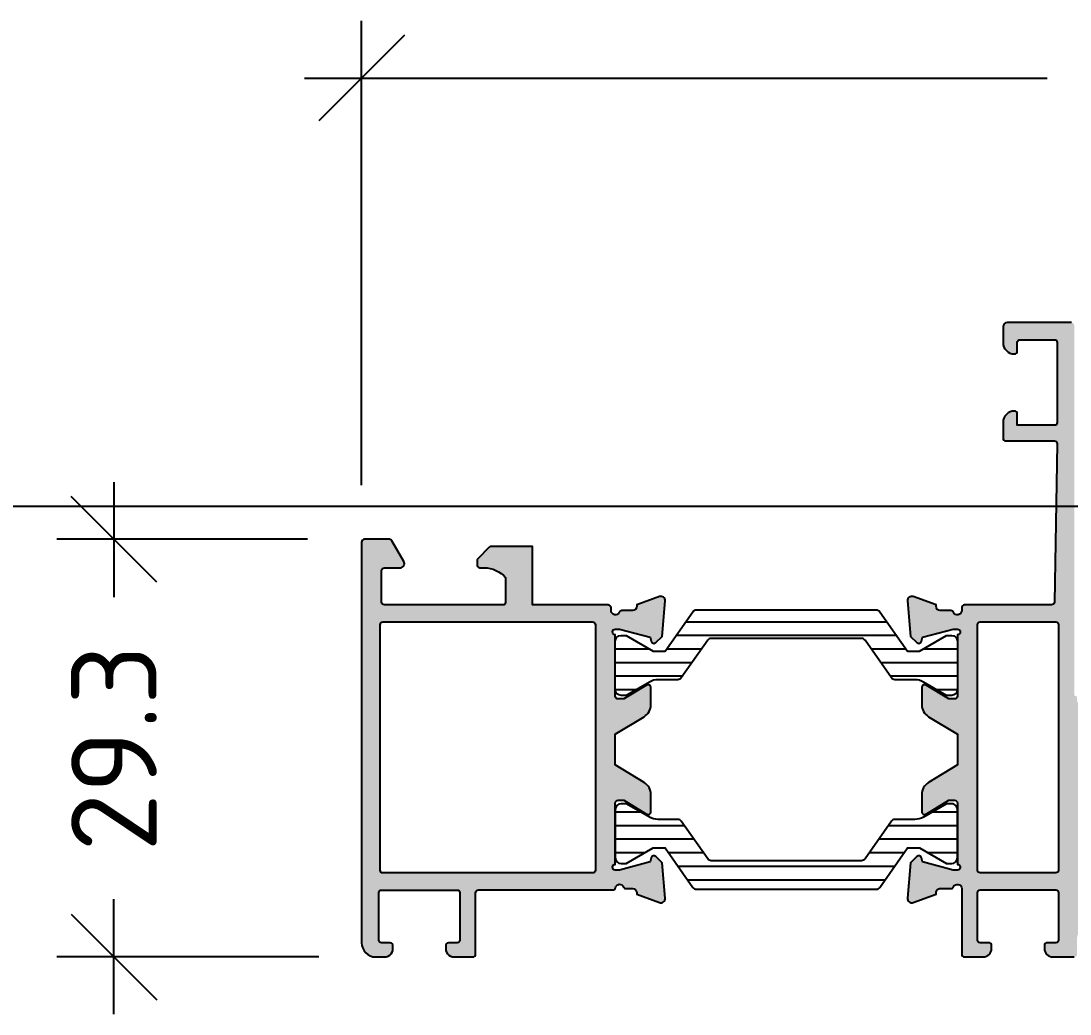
# Model space of a CAD drawing. Extents: x -4122 to 3414, y -5760 to 3840.
# Drawn here: x 648.9 to 722.5, y 2444.4 to 2514.1 of the extents above; entities that cross this region are included whole.
import ezdxf

# ---------------------------------------------------------------- set-up
doc = ezdxf.new("R2010")
doc.units = 0
doc.layers.get('0').update_dxf_attribs({"linetype": 'CONTINUOUS'})
doc.layers.get('DEFPOINTS').update_dxf_attribs({"linetype": 'CONTINUOUS'})
for name, color, linetype in [('ALUM', 7, 'CONTINUOUS'), ('DIM', 94, 'CONTINUOUS'), ('ETEM_AL-HATCH-2', 253, 'CONTINUOUS'), ('POLYAMIDS', 7, 'CONTINUOUS'), ('POLYAMIDS_HATCH', 7, 'CONTINUOUS'), ('UNMOVABLE', 4, 'CONTINUOUS')]:
    doc.layers.add(name, color=color, linetype=linetype)
doc.styles.add('ETEM_NAN', font='isocpeur.ttf')
doc.dimstyles.new('ETEM_ARCHITECTURE_STYLE$0', dxfattribs={"dimtxt": 2, "dimasz": 1, "dimexe": 1, "dimexo": 1, "dimgap": 1, "dimtad": 0, "dimdec": 1, "dimtxsty": 'ETEM_NAN', "dimblk": 'OBLIQUE', "dimcen": 0, "dimdle": 1, "dimclrd": 7, "dimclre": 7, "dimclrt": 7, "dimazin": 3, "dimtfac": 1, "dimtdec": 1, "dimtmove": 0, "dimatfit": 3, "dimtolj": 1, "dimtzin": 0})
pattern_1 = [(0, (-2863.374082630672, -998.9820581089853), (3e-16, 0.9524999999999999), [])]

# ---------------------------------------------------------------- blocks, each defined once
blk = doc.blocks.new('E_75_TEST_PAGE')
at = {"layer": 'DEFPOINTS'}
blk.add_line((278.8067960027729, -399.9999999999973), (73.06086441988009, -399.9999999999973), dxfattribs=at)
blk = doc.blocks.new('_OBLIQUE')
at = {"color": 0, "linetype": 'BYBLOCK'}
blk.add_line((-0.5, -0.5), (0.5, 0.5), dxfattribs=at)
blk = doc.blocks.new('*D31')
at = {"layer": 'DEFPOINTS', "color": 0}
for p in [(791.9559492381146, 2510.066571725023), (672.7559492379975, 2477.506758538939), (791.9559492381146, 2464.706758538965)]:
    blk.add_point(p, dxfattribs=at)
at = {"layer": 'DIM', "color": 7}
for p, q in [((672.7559492379975, 2481.506758538939), (672.7559492379975, 2514.066571725023)), ((791.9559492381146, 2468.706758538965), (791.9559492381146, 2514.066571725023)), ((668.7559492379975, 2510.066571725023), (720.855949238056, 2510.066571725023)), ((795.9559492381146, 2510.066571725023), (743.855949238056, 2510.066571725023))]:
    blk.add_line(p, q, dxfattribs=at)
at = {"layer": 'DIM', "color": 7, "xscale": 6, "yscale": 6, "zscale": 6, "rotation": 180}
blk.add_blockref('_OBLIQUE', (672.7559492379975, 2510.066571725023), dxfattribs=at)
at = {"layer": 'DIM', "color": 7, "xscale": 6, "yscale": 6, "zscale": 6}
blk.add_blockref('_OBLIQUE', (791.9559492381146, 2510.066571725023), dxfattribs=at)
at = {"layer": 'DIM', "color": 7, "insert": (732.355949238056, 2510.066571725023), "char_height": 6, "attachment_point": 5, "style": 'ETEM_NAN'}
blk.add_mtext('119.2', dxfattribs=at)
blk = doc.blocks.new('*D33')
at = {"layer": 'DEFPOINTS', "color": 0}
for p in [(672.9559492379984, 2477.706758538939), (655.3839929624361, 2448.406758538958), (673.7559492380814, 2448.406758538958)]:
    blk.add_point(p, dxfattribs=at)
at = {"layer": 'DIM', "color": 7}
for p, q in [((655.3839929624361, 2481.706758538939), (655.3839929624361, 2473.656758538948)), ((668.9559492379984, 2477.706758538939), (651.3839929624361, 2477.706758538939)), ((655.3839929624361, 2444.406758538958), (655.3839929624361, 2452.456758538949)), ((669.7559492380814, 2448.406758538958), (651.3839929624361, 2448.406758538958))]:
    blk.add_line(p, q, dxfattribs=at)
at = {"layer": 'DIM', "color": 7, "xscale": 6, "yscale": 6, "zscale": 6}
for p, rotation in [((655.3839929624361, 2477.706758538939), 90), ((655.3839929624361, 2448.406758538958), 270)]:
    blk.add_blockref('_OBLIQUE', p, dxfattribs=dict(at, rotation=rotation))
at = {"layer": 'DIM', "color": 7, "insert": (655.3839929624367, 2463.056758538948), "char_height": 6, "attachment_point": 5, "rotation": 90, "style": 'ETEM_NAN'}
blk.add_mtext('29.3', dxfattribs=at)

msp = doc.modelspace()

# ---------------------------------------------------------------- hatches: boundary and pattern name
at = {"layer": 'ETEM_AL-HATCH-2'}
h = msp.add_hatch(color=256, dxfattribs=at)
edge = h.paths.add_edge_path()
edge.add_arc((718.055949238004, 2492.606758538932), 0.299999999999244, 89.99999999999459, 180.0000000000054)
edge.add_line((717.7559492380047, 2492.606758538932), (717.7559492380047, 2491.506758538934))
edge.add_arc((718.5559492380063, 2491.506758538932), 0.8000000000013472, 179.999999999888, 269.9999999998514)
edge.add_arc((718.5559492380027, 2490.906758538933), 0.2000000000024897, 270.0000000005048, 360.0000000005374)
edge.add_line((718.7559492380047, 2490.906758538935), (718.7559492380047, 2491.506758538934))
edge.add_arc((718.9559492380037, 2491.506758538932), 0.1999999999988802, 89.99999999947067, 179.999999999487, ccw=False)
edge.add_line((718.9559492380055, 2491.706758538931), (721.3559492380033, 2491.706758538931))
edge.add_arc((721.3559492380051, 2491.506758538932), 0.199999999998937, 5.293259164318442e-10, 90.00000000051301, ccw=False)
edge.add_line((721.555949238004, 2491.506758538934), (721.555949238004, 2485.906758538935))
edge.add_arc((721.3559492380015, 2485.906758538933), 0.2000000000025466, -89.99999999947892, 5.210836206970271e-10, ccw=False)
edge.add_line((721.3559492380033, 2485.706758538931), (718.7559492380047, 2485.706758538931))
edge.add_line((718.7559492380047, 2485.706758538931), (718.7559492380047, 2486.506758538934))
edge.add_arc((718.5559492380058, 2486.506758538932), 0.199999999998937, 5.292443e-10, 90.00000000051297)
edge.add_arc((718.5559492380022, 2485.906758538933), 0.7999999999973113, 89.99999999985954, 179.9999999998799)
edge.add_line((717.7559492380047, 2485.906758538935), (717.7559492380047, 2484.806758538933))
edge.add_arc((717.9559492380055, 2484.806758538933), 0.2000000000006992, 179.9999999999919, 270.0000000000081)
edge.add_line((717.9559492380055, 2484.606758538932), (721.3559492380069, 2484.606758538932))
edge.add_arc((721.3559492380065, 2484.406758538935), 0.1999999999969759, -0.9747850405913141, 89.99999999984527, ccw=False)
edge.add_line((721.5559202937753, 2484.40335606139), (721.3577060080521, 2473.303356061395))
edge.add_arc((721.1577349522846, 2473.306758538939), 0.1999999999955259, 269.9999999997476, 359.02521495988213, ccw=False)
edge.add_line((721.1577349522837, 2473.106758538943), (715.0559492380004, 2473.106758538947))
edge.add_arc((715.055949237999, 2472.906758538948), 0.1999999999989654, 89.99999999949519, 179.9999999994626)
edge.add_line((714.8559492379997, 2472.90675853895), (714.8559492379997, 2472.706758538916))
edge.add_arc((714.5559492379986, 2472.706758538917), 0.3000000000012335, 203.5781784788444, 359.99999999981543, ccw=False)
edge.add_arc((714.0976916685009, 2472.506758538914), 0.2000000000021414, 23.57817847778698, 89.99999999960917)
edge.add_line((714.0976916685019, 2472.706758538916), (713.3559492379997, 2472.706758538916))
edge.add_arc((713.3559492379978, 2473.006758538914), 0.2999999999973681, 180.0000000017207, 270.0000000003637, ccw=False)
edge.add_line((713.0559492380004, 2473.006758538905), (713.0559492379967, 2473.107262472404))
edge.add_line((713.0559492379967, 2473.107262472404), (711.4585552809973, 2473.68866632515))
edge.add_arc((711.3559492379997, 2473.406758538911), 0.3000000000032976, 70.00000000021647, 184.9999999999085)
edge.add_line((711.0570908285687, 2473.380611816087), (711.2741484870372, 2470.899631427121))
edge.add_line((711.2741484870372, 2470.899631427121), (711.7084427314827, 2470.465337182676))
edge.add_arc((711.8498640877193, 2470.606758538912), 0.1999999999988641, 224.9999999999943, 345.0000000004927)
edge.add_line((712.0430492529764, 2470.554994729894), (712.117763875655, 2470.833833497808))
edge.add_line((712.117763875655, 2470.833833497808), (714.2559492380011, 2471.406758538913))
edge.add_line((714.2559492380011, 2471.406758538913), (714.5559492380004, 2471.406758538913))
edge.add_arc((714.5559492380022, 2471.206758538916), 0.1999999999970896, -89.99999999947892, 90.00000000052108, ccw=False)
edge.add_line((714.555949238004, 2471.006758538919), (714.5559492380004, 2466.70675853892))
edge.add_arc((714.3559492379997, 2466.70675853892), 0.2000000000008129, 270.00000000002444, 359.99999999997556, ccw=False)
edge.add_line((714.3559492379997, 2466.506758538919), (713.9559492379982, 2466.506758538919))
edge.add_line((713.9559492379982, 2466.506758538919), (712.3598882371758, 2467.477628912162))
edge.add_arc((712.2559492380025, 2467.306758538922), 0.2000000000017391, 58.68820535242877, 179.9999999998127)
edge.add_line((712.0559492380004, 2467.306758538922), (712.0559492380004, 2466.117838567101))
edge.add_arc((713.0559492380027, 2466.117838567101), 1.000000000002046, 180.0000000000041, 238.6882053527023)
edge.add_line((712.5362542421414, 2465.263486700901), (714.5559492380004, 2464.034923360625))
edge.add_line((714.5559492380004, 2464.034923360625), (714.5559492380004, 2461.878593717247))
edge.add_line((714.5559492380004, 2461.878593717247), (712.5362542421414, 2460.650030376972))
edge.add_arc((713.0559492380031, 2459.795678510771), 1.000000000002678, 121.3117946473178, 179.9999999999756)
edge.add_line((712.0559492380004, 2459.795678510771), (712.0559492380004, 2458.606758538947))
edge.add_arc((712.2559492380011, 2458.606758538949), 0.2000000000006992, 180.0000000007043, 301.3117946480946)
edge.add_line((712.3598882371758, 2458.43588816571), (713.9559492379982, 2459.40675853895))
edge.add_line((713.9559492379982, 2459.40675853895), (714.3559492379997, 2459.40675853895))
edge.add_arc((714.3559492380015, 2459.206758538951), 0.1999999999989228, 5.251763468550052e-10, 90.00000000052108, ccw=False)
edge.add_line((714.5559492380004, 2459.206758538953), (714.5559492380004, 2454.90675853895))
edge.add_arc((714.5559492380004, 2454.706758538953), 0.1999999999970896, -90, 90, ccw=False)
edge.add_line((714.5559492380004, 2454.506758538956), (714.2559492380011, 2454.506758538956))
edge.add_line((714.2559492380011, 2454.506758538956), (712.117763875655, 2455.079683580065))
edge.add_line((712.117763875655, 2455.079683580065), (712.0430492529764, 2455.358522347975))
edge.add_arc((711.8498640877184, 2455.306758538959), 0.1999999999993329, 14.99999999889084, 134.9999999994645)
edge.add_line((711.7084427314827, 2455.448179895197), (711.2741484870372, 2455.013885650748))
edge.add_line((711.2741484870372, 2455.013885650748), (711.0570908285687, 2452.532905261782))
edge.add_arc((711.3559492379987, 2452.506758538957), 0.3000000000025308, 174.9999999998632, 290.000000000015)
edge.add_line((711.4585552809973, 2452.224850752719), (713.0559492380004, 2452.806254605465))
edge.add_line((713.0559492380004, 2452.806254605465), (713.0559492380004, 2452.90675853895))
edge.add_arc((713.3559492380001, 2452.906758538957), 0.2999999999993577, 90.00000000001631, 180.0000000013733, ccw=False)
edge.add_line((713.3559492379997, 2453.206758538956), (714.0976916685019, 2453.206758538956))
edge.add_arc((714.0976916685028, 2453.406758538958), 0.2000000000016371, 269.9999999998453, 336.4218215211739)
edge.add_arc((714.5559492379999, 2453.206758538957), 0.3000000000001401, -1.3852741176378913e-10, 156.4218215221731, ccw=False)
edge.add_line((714.8559492379997, 2453.206758538956), (714.8559492379997, 2448.606758538961))
edge.add_arc((715.0559492379986, 2448.60675853896), 0.1999999999989086, 179.9999999994789, 269.9999999994789)
edge.add_line((715.0559492379967, 2448.406758538961), (716.3559492379778, 2448.406758538961))
edge.add_arc((716.3559492379778, 2449.006758538967), 0.6000000000059771, 270.0000000000135, 359.9999999996377)
edge.add_line((716.9559492379836, 2449.006758538963), (716.9559492379836, 2449.206758538964))
edge.add_arc((716.7559492379834, 2449.206758538964), 0.2000000000005286, 359.999999999943, 450.000000000057)
edge.add_line((716.7559492379829, 2449.406758538964), (716.1559492379844, 2449.406758538964))
edge.add_arc((716.1559492379826, 2449.606758538963), 0.1999999999989086, 180.0000000005211, 270.0000000005211, ccw=False)
edge.add_line((715.9559492379836, 2449.606758538961), (715.9559492379836, 2452.905750672017))
edge.add_arc((716.1559492379848, 2452.906756012208), 0.2000025267570447, 90.00000000000807, 180.2880063239054, ccw=False)
edge.add_line((716.1559492379844, 2453.106758538965), (721.4559492379836, 2453.106758538965))
edge.add_arc((721.4559492379836, 2452.906756012208), 0.2000025267570464, 0.28800632387691394, 89.99999999999193, ccw=False)
edge.add_line((721.6559492379844, 2452.907761352399), (721.6559492379844, 2449.606758538961))
edge.add_arc((721.4559492379855, 2449.606758538963), 0.1999999999989086, 269.9999999994789, 359.9999999994789, ccw=False)
edge.add_line((721.4559492379836, 2449.406758538964), (720.8559492379815, 2449.406758538964))
edge.add_arc((720.8559492379828, 2449.206758538963), 0.2000000000016939, 90.00000000027684, 180.0000000007654)
edge.add_line((720.6559492379807, 2449.20675853896), (720.6559492379844, 2449.006758538963))
edge.add_arc((721.2559492379875, 2449.006758538967), 0.6000000000029218, 180.000000000418, 269.9999999999295)
edge.add_line((721.2559492379866, 2448.406758538964), (722.7559492380011, 2448.406758538964))
edge.add_arc((722.7559492380029, 2448.606758538963), 0.1999999999989086, 269.9999999994789, 359.9999999994789)
edge.add_line((722.9559492380018, 2448.606758538961), (722.9559492380018, 2449.806758538959))
edge.add_arc((723.2559492380025, 2449.806758538958), 0.3000000000004945, 23.578178478161078, 179.9999999998046, ccw=False)
edge.add_arc((723.7142068074983, 2450.006758538959), 0.2000000000003479, 203.5781784785842, 270.000000000399)
edge.add_line((723.7142068074996, 2449.806758538959), (724.4559492380018, 2449.806758538959))
edge.add_arc((724.455949238, 2449.506758538957), 0.3000000000010914, -3.474269760772586e-10, 89.99999999965257, ccw=False)
edge.add_line((724.7559492380011, 2449.506758538956), (724.7559492380011, 2449.406254605467))
edge.add_line((724.7559492380011, 2449.406254605467), (726.3533431950042, 2448.824850752725))
edge.add_arc((726.4559492380032, 2449.106758538958), 0.2999999999983777, 249.9999999996319, 364.9999999996834)
edge.add_line((726.7548076474292, 2449.132905261781), (726.5377499889643, 2451.613885650754))
edge.add_line((726.5377499889643, 2451.613885650754), (726.1034557445188, 2452.048179895196))
edge.add_arc((725.962034388284, 2451.906758538956), 0.2000000000000498, 45.00000000088664, 165.0000000007591)
edge.add_line((725.7688492230251, 2451.958522347974), (725.6941346003429, 2451.679683580064))
edge.add_line((725.6941346003429, 2451.679683580064), (723.5559492380004, 2451.106758538958))
edge.add_line((723.5559492380004, 2451.106758538958), (723.2559492380011, 2451.106758538961))
edge.add_arc((723.2559492380011, 2451.306758538959), 0.1999999999970896, 90, 270, ccw=False)
edge.add_line((723.2559492380011, 2451.506758538956), (723.2559492380011, 2455.806758538959))
edge.add_arc((723.455949238, 2455.806758538957), 0.1999999999989086, 89.99999999947892, 179.9999999994789, ccw=False)
edge.add_line((723.4559492380018, 2456.006758538956), (723.8559492380033, 2456.006758538956))
edge.add_line((723.8559492380033, 2456.006758538956), (725.4520102388293, 2455.035888165716))
edge.add_arc((725.5559492380004, 2455.206758538958), 0.2000000000011421, 238.6882053533445, 360.0000000005252)
edge.add_line((725.7559492380011, 2455.20675853896), (725.7559492380047, 2456.395678510777))
edge.add_arc((724.7559492380038, 2456.395678510778), 1.000000000001108, 359.9999999999732, 418.6882053527321)
edge.add_line((725.2756442338638, 2457.250030376978), (724.2885803315427, 2457.850452979103))
edge.add_arc((724.4444888303007, 2458.106758538961), 0.2999999999986881, 121.3117946473692, 238.68820535263092, ccw=False)
edge.add_line((724.2885803315427, 2458.36306409882), (725.2756442338638, 2458.963486700941))
edge.add_arc((724.7559492380011, 2459.817838567139), 1.000000000000107, 301.3117946474798, 360.0000000001856)
edge.add_line((725.7559492380011, 2459.817838567142), (725.7559492380011, 2461.006758538959))
edge.add_arc((725.5559492380013, 2461.006758538959), 0.2000000000000455, 359.9999999999633, 481.3117946472076)
edge.add_line((725.4520102388293, 2461.177628912199), (723.8559492380033, 2460.20675853896))
edge.add_line((723.8559492380033, 2460.20675853896), (723.4559492380018, 2460.20675853896))
edge.add_arc((723.4559492380009, 2460.40675853896), 0.1999999999998181, 180.0000000007817, 270.00000000026057, ccw=False)
edge.add_line((723.2559492380011, 2460.406758538957), (723.2559492380011, 2464.70675853896))
edge.add_arc((723.2559492380011, 2464.906758538961), 0.2000000000007276, 90, 270, ccw=False)
edge.add_line((723.2559492380011, 2465.106758538961), (723.5559492380004, 2465.106758538961))
edge.add_line((723.5559492380004, 2465.106758538961), (725.6941346003465, 2464.533833497852))
edge.add_line((725.6941346003465, 2464.533833497852), (725.7688492230251, 2464.254994729938))
edge.add_arc((725.9620343882849, 2464.30675853896), 0.2000000000022334, 195.0000000003246, 314.9999999995019)
edge.add_line((726.1034557445224, 2464.16533718272), (726.5377499889643, 2464.599631427166))
edge.add_line((726.5377499889643, 2464.599631427166), (726.7548076474292, 2467.080611816135))
edge.add_arc((726.4559492380037, 2467.10675853896), 0.2999999999981164, 354.9999999997841, 469.9999999997444)
edge.add_line((726.3533431950078, 2467.388666325195), (724.7559492380047, 2466.807262472452))
edge.add_line((724.7559492380047, 2466.807262472452), (724.7559492380047, 2466.70675853896))
edge.add_arc((724.4559492380055, 2466.706758538964), 0.2999999999994145, 270.0000000000271, 359.99999999927803, ccw=False)
edge.add_line((724.4559492380055, 2466.406758538964), (723.7142068074996, 2466.406758538964))
edge.add_arc((723.7142068074983, 2466.206758538964), 0.2000000000003439, 89.99999999960103, 156.4218215214158)
edge.add_arc((723.2559492380029, 2466.406758538966), 0.3000000000006821, 179.9999999996743, 336.4218215216645, ccw=False)
edge.add_line((722.9559492380018, 2466.406758538968), (722.9559492380055, 2466.606758538961))
edge.add_arc((722.8559492380028, 2466.606758538961), 0.1000000000029218, 4.315377e-10, 89.9999999995766)
edge.add_arc((722.8559492380042, 2466.806758538963), 0.0999999999990564, 180.0000000002931, 269.99999999970686, ccw=False)
edge.add_line((722.7559492380047, 2466.806758538962), (722.7559492380047, 2492.706758538931))
edge.add_arc((722.555949238004, 2492.706758538931), 0.2000000000007276, 0, 90)
edge.add_line((722.555949238004, 2492.906758538932), (718.055949238004, 2492.906758538932))
edge = h.paths.add_edge_path(flags=16)
edge.add_arc((721.4559492380059, 2454.506758538963), 0.2000000000006992, -90.00000000000807, 8.071765478234738e-12, ccw=False)
edge.add_line((721.4559492380055, 2454.306758538962), (716.1559492380062, 2454.306758538962))
edge.add_arc((716.1559492380067, 2454.506758538963), 0.200000000000756, 180.0000000000081, 269.99999999999187, ccw=False)
edge.add_line((715.9559492380055, 2454.506758538963), (715.9559492379982, 2471.706758538964))
edge.add_arc((716.1559492379989, 2471.706758538964), 0.2000000000007276, 90, 180, ccw=False)
edge.add_line((716.1559492379989, 2471.906758538964), (721.4559492379982, 2471.906758538964))
edge.add_arc((721.4559492379964, 2471.706758538965), 0.1999999999989654, -5.04826402902836e-10, 89.9999999994626, ccw=False)
edge.add_line((721.6559492379953, 2471.706758538964), (721.6559492380062, 2454.506758538963))
h = msp.add_hatch(color=256, dxfattribs=at)
edge = h.paths.add_edge_path()
edge.add_line((680.855949237996, 2476.206758538931), (680.8559492379997, 2475.906758538943))
edge.add_arc((681.0559492380022, 2475.906758538944), 0.2000000000024045, 180.0000000004804, 269.9999999995196)
edge.add_line((681.0559492380004, 2475.706758538942), (681.3559492380142, 2475.706758538938))
edge.add_arc((681.3559492380042, 2473.70675853894), 1.999999999998522, 41.4096221094062, 89.99999999970441, ccw=False)
edge.add_line((682.8559492379997, 2475.029634194475), (682.8559492379997, 2473.306758538944))
edge.add_arc((682.6559492379971, 2473.306758538942), 0.2000000000025466, -89.99999999947892, 5.210836206970271e-10, ccw=False)
edge.add_line((682.6559492379989, 2473.10675853894), (674.3559492380615, 2473.10675853894))
edge.add_arc((674.3559492380633, 2473.306758538942), 0.2000000000025466, 179.9999999994789, 269.9999999994789, ccw=False)
edge.add_line((674.1559492380608, 2473.306758538944), (674.1559492380608, 2475.506758538941))
edge.add_arc((674.355949238062, 2475.506758538941), 0.2000000000008981, 90.00000000004877, 179.9999999999512, ccw=False)
edge.add_line((674.3559492380615, 2475.706758538942), (675.4559492380164, 2475.706758538945))
edge.add_arc((675.4559492380159, 2476.006758538943), 0.2999999999978513, 270.0000000001465, 390.0000000000716)
edge.add_line((675.7157568591489, 2476.156758538943), (674.8785989688246, 2477.60675853894))
edge.add_arc((674.7053938880669, 2477.506758538942), 0.199999999999326, 29.99999999916942, 89.9999999992102)
edge.add_line((674.7053938880696, 2477.706758538942), (672.9559492379982, 2477.706758538938))
edge.add_arc((672.9559492379964, 2477.506758538939), 0.1999999999987097, 89.9999999994219, 179.9999999995359)
edge.add_line((672.7559492379975, 2477.506758538941), (672.7559492380775, 2449.40675853895))
edge.add_arc((673.7559492380757, 2449.406758538955), 0.9999999999981242, 180.0000000003094, 270.0000000003159)
edge.add_line((673.7559492380811, 2448.406758538957), (674.3559492380833, 2448.406758538957))
edge.add_arc((674.3559492380801, 2449.006758538955), 0.5999999999975216, 270.0000000003148, 372.2527757005944)
edge.add_arc((674.7559492380775, 2449.206758538957), 0.2000000000002133, 338.6954659383324, 449.9999999998697)
edge.add_line((674.7559492380775, 2449.406758538957), (674.155949238079, 2449.406758538957))
edge.add_arc((674.155949238079, 2449.606758538958), 0.2000000000006565, 179.9999999999797, 270.00000000002444, ccw=False)
edge.add_line((673.9559492380782, 2449.606758538958), (673.9559492380819, 2452.905750672013))
edge.add_arc((674.1559492380794, 2452.905750672013), 0.1999999999972033, 90.00000000003263, 179.9999999999674, ccw=False)
edge.add_line((674.155949238079, 2453.10575067201), (679.4559492380782, 2453.10575067201))
edge.add_arc((679.4559492380805, 2452.905750672011), 0.1999999999988802, 5.130118552187923e-10, 90.00000000052933, ccw=False)
edge.add_line((679.655949238079, 2452.905750672013), (679.655949238079, 2449.606758538958))
edge.add_arc((679.4559492380782, 2449.606758538958), 0.2000000000007276, 270, 360, ccw=False)
edge.add_line((679.4559492380782, 2449.406758538957), (678.8559492380797, 2449.406758538957))
edge.add_arc((678.8559492380797, 2449.206758538956), 0.2000000000007418, 89.99999999995114, 201.3045340625634)
edge.add_arc((679.2559492380793, 2449.006758538955), 0.5999999999983117, 167.7472242998551, 270.0000000002117)
edge.add_line((679.2559492380811, 2448.406758538957), (680.5559492380804, 2448.406758538957))
edge.add_arc((680.5559492380804, 2448.606758538958), 0.2000000000008697, 270.0000000000407, 359.9999999999593)
edge.add_line((680.7559492380811, 2448.606758538958), (680.7559492380811, 2452.906758538961))
edge.add_arc((680.9559492380823, 2452.906758538961), 0.200000000000756, 90.00000000000807, 179.9999999999918, ccw=False)
edge.add_line((680.9559492380819, 2453.106758538961), (690.36605128943, 2453.106758538936))
edge.add_arc((690.366051289429, 2453.306758538947), 0.2000000000107036, 270.0000000003908, 348.4630409688934)
edge.add_arc((690.8559492379997, 2453.206758538957), 0.3000000000011999, 23.57817847778142, 168.4630409684968, ccw=False)
edge.add_arc((691.3142068074991, 2453.406758538954), 0.2000000000011761, 203.5781784776012, 269.9999999997883)
edge.add_line((691.3142068074982, 2453.206758538953), (691.7559492380047, 2453.206758538953))
edge.add_arc((691.7559492380066, 2452.906758538955), 0.2999999999977092, 3.963123162975535e-10, 90.00000000029848, ccw=False)
edge.add_line((692.055949238004, 2452.906758538957), (692.055949238004, 2452.806254605465))
edge.add_line((692.055949238004, 2452.806254605465), (693.6533431950071, 2452.224850752719))
edge.add_arc((693.7559492380043, 2452.506758538956), 0.3000000000008572, 250.0000000002432, 365.0000000003802)
edge.add_line((694.0548076474321, 2452.532905261782), (693.8377499889635, 2455.013885650748))
edge.add_line((693.8377499889635, 2455.013885650748), (693.403455744518, 2455.448179895197))
edge.add_arc((693.2620343882828, 2455.306758538959), 0.1999999999993264, 45.00000000052969, 165.000000001117)
edge.add_line((693.0688492230244, 2455.358522347975), (692.9941346003458, 2455.079683580065))
edge.add_line((692.9941346003458, 2455.079683580065), (690.8559492379997, 2454.506758538956))
edge.add_line((690.8559492379997, 2454.506758538956), (690.5559492379967, 2454.506758538956))
edge.add_arc((690.5559492379967, 2454.706758538953), 0.1999999999970896, 90, 270, ccw=False)
edge.add_line((690.5559492379967, 2454.90675853895), (690.5559492380004, 2459.206758538953))
edge.add_arc((690.7559492380034, 2459.206758538955), 0.200000000002575, 90.00000000052933, 180.0000000005089, ccw=False)
edge.add_line((690.7559492380011, 2459.406758538957), (691.1559492380026, 2459.406758538957))
edge.add_line((691.1559492380026, 2459.406758538957), (692.7520102388359, 2458.43588816571))
edge.add_arc((692.8559492380051, 2458.606758538946), 0.199999999995345, 238.6882053528394, 360.0000000001222)
edge.add_line((693.0559492380004, 2458.606758538947), (693.0559492380004, 2459.795678510771))
edge.add_arc((692.0559492379995, 2459.795678510772), 1.000000000001108, 359.999999999974, 418.6882053527325)
edge.add_line((692.5756442338594, 2460.650030376972), (690.5559492380004, 2461.878593717251))
edge.add_line((690.5559492380004, 2461.878593717251), (690.5559492380004, 2464.034923360622))
edge.add_line((690.5559492380004, 2464.034923360622), (692.5756442338594, 2465.263486700897))
edge.add_arc((692.0559492379954, 2466.1178385671), 1.000000000005234, 301.3117946474003, 360.0000000001017)
edge.add_line((693.0559492380004, 2466.117838567101), (693.0559492380004, 2467.306758538922))
edge.add_arc((692.8559492380033, 2467.306758538922), 0.1999999999972033, 1.872711e-10, 121.3117946474381)
edge.add_line((692.7520102388322, 2467.477628912159), (691.1559492380026, 2466.506758538919))
edge.add_line((691.1559492380026, 2466.506758538919), (690.7559492380011, 2466.506758538919))
edge.add_arc((690.7559492380011, 2466.70675853892), 0.200000000000685, 179.9999999999878, 270.00000000000813, ccw=False)
edge.add_line((690.5559492380004, 2466.70675853892), (690.5559492380004, 2471.006758538927))
edge.add_arc((690.5559492380022, 2471.206758538924), 0.1999999999970896, 89.99999999947892, 269.9999999994789, ccw=False)
edge.add_line((690.555949238004, 2471.406758538921), (690.8559492380033, 2471.406758538921))
edge.add_line((690.8559492380033, 2471.406758538921), (692.9941346003494, 2470.833833497818))
edge.add_line((692.9941346003494, 2470.833833497818), (693.068849223028, 2470.554994729901))
edge.add_arc((693.2620343882842, 2470.606758538921), 0.1999999999981218, 194.9999999999869, 315.0000000006909)
edge.add_line((693.4034557445217, 2470.465337182687), (693.8377499889672, 2470.899631427128))
edge.add_line((693.8377499889672, 2470.899631427128), (694.0548076474357, 2473.380611816098))
edge.add_arc((693.7559492380088, 2473.406758538923), 0.2999999999995255, 354.9999999999466, 470.0000000000848)
edge.add_line((693.6533431950107, 2473.688666325158), (692.0559492380077, 2473.107262472412))
edge.add_line((692.0559492380077, 2473.107262472412), (692.055949238004, 2473.006758538916))
edge.add_arc((691.7559492380052, 2473.006758538923), 0.2999999999991019, 269.99999999996743, 359.9999999986429, ccw=False)
edge.add_line((691.7559492380047, 2472.706758538924), (691.0142068075025, 2472.706758538924))
edge.add_arc((691.0142068075044, 2472.506758538921), 0.2000000000025182, 90.00000000046411, 156.4218215221453)
edge.add_arc((690.5559492380077, 2472.706758538923), 0.2999999999991103, 179.9999999998317, 336.4218215213617, ccw=False)
edge.add_line((690.2559492380084, 2472.706758538924), (690.2559492380047, 2472.906758538957))
edge.add_arc((690.055949238004, 2472.906758538957), 0.2000000000007276, 0, 90)
edge.add_line((690.055949238004, 2473.106758538958), (684.7559492382085, 2473.106758538943))
edge.add_line((684.7559492382085, 2473.106758538943), (684.7559492382085, 2477.206758538931))
edge.add_line((684.7559492382085, 2477.206758538931), (681.8559492379997, 2477.206758538931))
edge.add_arc((681.8559492379969, 2477.006758538926), 0.2000000000054456, 89.99999999916949, 134.999999999194)
edge.add_line((681.7145278817576, 2477.148179895169), (680.914527881762, 2476.348179895169))
edge.add_arc((681.0559492379958, 2476.206758538929), 0.1999999999996278, 134.9999999986355, 179.99999999943)
edge = h.paths.add_edge_path(flags=16)
edge.add_arc((688.9559492380037, 2454.506758538965), 0.1999999999989086, 269.9999999994789, 359.9999999994789, ccw=False)
edge.add_line((688.9559492380018, 2454.306758538966), (674.2559492379938, 2454.306758538959))
edge.add_arc((674.2559492379957, 2454.506758538961), 0.2000000000024897, 179.9999999994626, 269.9999999994952, ccw=False)
edge.add_line((674.0559492379931, 2454.506758538963), (674.055949238004, 2471.706758538945))
edge.add_arc((674.2559492380029, 2471.706758538944), 0.1999999999989086, 89.99999999947892, 179.9999999994789, ccw=False)
edge.add_line((674.2559492380047, 2471.906758538943), (688.9559492380018, 2471.906758538943))
edge.add_arc((688.9559492380037, 2471.706758538944), 0.1999999999989086, 5.210836206970271e-10, 90.00000000052108, ccw=False)
edge.add_line((689.1559492380026, 2471.706758538945), (689.1559492380026, 2454.506758538963))
at = {"layer": 'POLYAMIDS_HATCH', "ltscale": 0.1}
h = msp.add_hatch(dxfattribs=at)
h.set_pattern_fill('ANSI31', color=256, scale=0.3, angle=315)
h.set_pattern_definition(pattern_1)
edge = h.paths.add_edge_path()
edge.add_arc((710.1709852520612, 2468.156758538914), 0.2999999999960892, 214.9999999997961, 269.999999999848, ccw=False)
edge.add_line((709.925239638777, 2467.984685608012), (708.0737887742058, 2470.628831469825))
edge.add_arc((707.8280431609196, 2470.456758538919), 0.300000000000175, 35.00000000021224, 90.000000000152)
edge.add_line((707.8280431609188, 2470.756758538919), (697.283855315082, 2470.756758538923))
edge.add_arc((697.2838553150812, 2470.456758538923), 0.3000000000001819, 89.99999999984801, 144.9999999997878)
edge.add_line((697.038109701795, 2470.628831469829), (695.1866588372237, 2467.984685608015))
edge.add_arc((694.9409132239396, 2468.156758538918), 0.2999999999961512, 270.00000000015194, 325.0000000002039, ccw=False)
edge.add_line((694.9409132239404, 2467.856758538921), (693.5435136727052, 2467.856758538921))
edge.add_arc((693.543513672705, 2466.656758538908), 1.200000000013461, 89.99999999998914, 119.9999999999376)
edge.add_line((692.9435136726994, 2467.695989023462), (691.3167187534588, 2466.756758538923))
edge.add_line((691.3167187534588, 2466.756758538923), (690.9559492379946, 2466.756758538923))
edge.add_arc((690.9559492379982, 2467.156758538921), 0.3999999999978172, 179.9999999994789, 269.9999999994789, ccw=False)
edge.add_line((690.5559492380004, 2467.156758538924), (690.5559492380004, 2470.556758538919))
edge.add_arc((690.9559492379982, 2470.556758538922), 0.3999999999978172, 90.00000000052108, 180.0000000005211, ccw=False)
edge.add_line((690.9559492379946, 2470.95675853892), (691.3167187534588, 2470.95675853892))
edge.add_line((691.3167187534588, 2470.95675853892), (693.2219746417856, 2469.856758538921))
edge.add_line((693.2219746417856, 2469.856758538921), (694.0559492380004, 2469.856758538921))
edge.add_line((694.0559492380004, 2469.856758538921), (695.9969756006927, 2472.628831469829))
edge.add_arc((696.2427212139792, 2472.456758538922), 0.300000000000622, 90.00000000058623, 144.9999999997415, ccw=False)
edge.add_line((696.2427212139761, 2472.756758538923), (696.5559492380004, 2472.756758538923))
edge.add_line((696.5559492380004, 2472.756758538923), (708.8691772620247, 2472.756758538919))
edge.add_arc((708.8691772620227, 2472.456758538921), 0.2999999999983629, 35.000000000027285, 89.99999999963092, ccw=False)
edge.add_line((709.114922875308, 2472.628831469825), (711.0559492380004, 2469.856758538918))
edge.add_line((711.0559492380004, 2469.856758538918), (711.8899238342152, 2469.856758538918))
edge.add_line((711.8899238342152, 2469.856758538918), (713.795179722542, 2470.956758538916))
edge.add_line((713.795179722542, 2470.956758538916), (714.1559492380062, 2470.956758538916))
edge.add_arc((714.1559492380026, 2470.556758538919), 0.3999999999978172, -5.210836206970271e-10, 89.99999999947892, ccw=False)
edge.add_line((714.5559492380004, 2470.556758538915), (714.5559492380004, 2467.156758538921))
edge.add_arc((714.1559492380026, 2467.156758538917), 0.3999999999978172, -89.99999999947892, 5.210836206970271e-10, ccw=False)
edge.add_line((714.1559492380062, 2466.756758538919), (713.795179722542, 2466.756758538919))
edge.add_line((713.795179722542, 2466.756758538919), (712.1683848033014, 2467.695989023458))
edge.add_arc((711.5683848032958, 2466.656758538904), 1.20000000001345, 60.00000000006239, 90.00000000001087)
edge.add_line((711.5683848032955, 2467.856758538918), (710.1709852520604, 2467.856758538918))
h = msp.add_hatch(dxfattribs=at)
h.set_pattern_fill('ANSI31', color=256, scale=0.3, angle=315)
h.set_pattern_definition(pattern_1)
edge = h.paths.add_edge_path()
edge.add_arc((710.1709852520612, 2457.756758538955), 0.2999999999960892, 90.000000000152, 145.0000000002039)
edge.add_line((709.925239638777, 2457.928831469857), (708.0737887742058, 2455.284685608044))
edge.add_arc((707.8280431609196, 2455.45675853895), 0.300000000000175, 269.999999999848, 324.9999999997878, ccw=False)
edge.add_line((707.8280431609188, 2455.15675853895), (697.283855315082, 2455.156758538946))
edge.add_arc((697.2838553150812, 2455.456758538946), 0.3000000000001819, 215.0000000002122, 270.00000000015194, ccw=False)
edge.add_line((697.038109701795, 2455.28468560804), (695.1866588372237, 2457.928831469854))
edge.add_arc((694.9409132239396, 2457.756758538952), 0.2999999999961512, 34.99999999979612, 89.99999999984801)
edge.add_line((694.9409132239404, 2458.056758538948), (693.5435136727052, 2458.056758538948))
edge.add_arc((693.543513672705, 2459.256758538961), 1.200000000013461, 240.0000000000624, 270.00000000001086, ccw=False)
edge.add_line((692.9435136726994, 2458.217528054407), (691.3167187534588, 2459.156758538946))
edge.add_line((691.3167187534588, 2459.156758538946), (690.9559492379946, 2459.156758538946))
edge.add_arc((690.9559492379982, 2458.756758538948), 0.3999999999978172, 90.0000000005211, 180.0000000005211)
edge.add_line((690.5559492380004, 2458.756758538945), (690.5559492380004, 2455.356758538951))
edge.add_arc((690.9559492379982, 2455.356758538947), 0.3999999999978172, 179.9999999994789, 269.9999999994789)
edge.add_line((690.9559492379946, 2454.956758538949), (691.3167187534588, 2454.956758538949))
edge.add_line((691.3167187534588, 2454.956758538949), (693.2219746417856, 2456.056758538948))
edge.add_line((693.2219746417856, 2456.056758538948), (694.0559492380004, 2456.056758538948))
edge.add_line((694.0559492380004, 2456.056758538948), (695.9969756006927, 2453.28468560804))
edge.add_arc((696.2427212139792, 2453.456758538947), 0.300000000000622, 215.0000000002585, 269.9999999994138)
edge.add_line((696.2427212139761, 2453.156758538946), (696.5559492380004, 2453.156758538946))
edge.add_line((696.5559492380004, 2453.156758538946), (708.8691772620247, 2453.15675853895))
edge.add_arc((708.8691772620227, 2453.456758538948), 0.2999999999983629, 270.0000000003691, 324.9999999999727)
edge.add_line((709.114922875308, 2453.284685608044), (711.0559492380004, 2456.056758538951))
edge.add_line((711.0559492380004, 2456.056758538951), (711.8899238342152, 2456.056758538951))
edge.add_line((711.8899238342152, 2456.056758538951), (713.795179722542, 2454.956758538953))
edge.add_line((713.795179722542, 2454.956758538953), (714.1559492380062, 2454.956758538953))
edge.add_arc((714.1559492380026, 2455.356758538951), 0.3999999999978172, 270.0000000005211, 360.0000000005211)
edge.add_line((714.5559492380004, 2455.356758538954), (714.5559492380004, 2458.756758538948))
edge.add_arc((714.1559492380026, 2458.756758538952), 0.3999999999978172, 359.9999999994789, 449.9999999994789)
edge.add_line((714.1559492380062, 2459.15675853895), (713.795179722542, 2459.15675853895))
edge.add_line((713.795179722542, 2459.15675853895), (712.1683848033014, 2458.217528054411))
edge.add_arc((711.5683848032958, 2459.256758538965), 1.20000000001345, 269.9999999999891, 299.99999999993764, ccw=False)
edge.add_line((711.5683848032955, 2458.056758538951), (710.1709852520604, 2458.056758538951))

# ---------------------------------------------------------------- linework, layer by layer
at = {"layer": 'ALUM'}
msp.add_lwpolyline([(722.555949238004, 2492.906758538932), (718.055949238004, 2492.906758538932, 0.4142135623731436), (717.7559492380047, 2492.606758538932), (717.7559492380047, 2491.506758538934, 0.4142135623729155), (718.555949238004, 2490.706758538931, 0.4142135623732407), (718.7559492380047, 2490.906758538935), (718.7559492380047, 2491.506758538934, -0.4142135623731887), (718.9559492380055, 2491.706758538931), (721.3559492380033, 2491.706758538931, -0.4142135623730118), (721.555949238004, 2491.506758538934), (721.555949238004, 2485.906758538935, -0.4142135623731054), (721.3559492380033, 2485.706758538931), (718.7559492380047, 2485.706758538931), (718.7559492380047, 2486.506758538934, 0.4142135623730222), (718.555949238004, 2486.706758538931, 0.4142135623732069), (717.7559492380047, 2485.906758538935), (717.7559492380047, 2484.806758538933, 0.414213562373147), (717.9559492380055, 2484.606758538932), (721.3559492380069, 2484.606758538932, -0.4192054404298701), (721.5559202937753, 2484.40335606139), (721.3577060080521, 2473.303356061395, -0.4092392426274805), (721.1577349522837, 2473.106758538943), (715.0559492380004, 2473.106758538947, 0.4142135623729286), (714.8559492379997, 2472.90675853895), (714.8559492379997, 2472.706758538916, -0.8128360659179894), (714.2809946963013, 2472.586758538914, 0.2982166266987181), (714.0976916685019, 2472.706758538916), (713.3559492379997, 2472.706758538916, -0.4142135623661647), (713.0559492380004, 2473.006758538905), (713.0559492379967, 2473.107262472404), (711.4585552809973, 2473.68866632515, 0.5486187866249299), (711.0570908285687, 2473.380611816087), (711.2741484870372, 2470.899631427121), (711.7084427314827, 2470.465337182676, 0.5773502691925092), (712.0430492529764, 2470.554994729894), (712.117763875655, 2470.833833497808), (714.2559492380011, 2471.406758538913), (714.5559492380004, 2471.406758538913, -0.9999999999999999), (714.555949238004, 2471.006758538919), (714.5559492380004, 2466.70675853892, -0.4142135623728349), (714.3559492379997, 2466.506758538919), (713.9559492379982, 2466.506758538919), (712.3598882371758, 2467.477628912162, 0.5850073685784518), (712.0559492380004, 2467.306758538922), (712.0559492380004, 2466.117838567101, 0.2618237868473254), (712.5362542421414, 2465.263486700901), (714.5559492380004, 2464.034923360625), (714.5559492380004, 2461.878593717247), (712.5362542421414, 2460.650030376972, 0.2618237868471341), (712.0559492380004, 2459.795678510771), (712.0559492380004, 2458.606758538947, 0.5850073685785231), (712.3598882371758, 2458.43588816571), (713.9559492379982, 2459.40675853895), (714.3559492379997, 2459.40675853895, -0.4142135623730638), (714.5559492380004, 2459.206758538953), (714.5559492380004, 2454.90675853895, -0.9999999999999999), (714.5559492380004, 2454.506758538956), (714.2559492380011, 2454.506758538956), (712.117763875655, 2455.079683580065), (712.0430492529764, 2455.358522347975, 0.577350269192958), (711.7084427314827, 2455.448179895197), (711.2741484870372, 2455.013885650748), (711.0570908285687, 2452.532905261782, 0.5486187866275223), (711.4585552809973, 2452.224850752719), (713.0559492380004, 2452.806254605465), (713.0559492380004, 2452.90675853895, -0.4142135623800252), (713.3559492379997, 2453.206758538956), (714.0976916685019, 2453.206758538956, 0.2982166266963908), (714.2809946963013, 2453.326758538955, -0.8128360659277291), (714.8559492379997, 2453.206758538956), (714.8559492379997, 2448.606758538961, 0.4142135623730944), (715.0559492379967, 2448.406758538961), (716.3559492379778, 2448.406758538961, 0.4142135623711733), (716.9559492379836, 2449.006758538963), (716.9559492379836, 2449.206758538964, 0.4142135623736777), (716.7559492379829, 2449.406758538964), (716.1559492379844, 2449.406758538964, -0.4142135623731054), (715.9559492379836, 2449.606758538961), (715.9559492379836, 2452.905750672017, -0.4156866041299839), (716.1559492379844, 2453.106758538965), (721.4559492379836, 2453.106758538965, -0.4127420533368661), (721.6559492379844, 2452.907761352399), (721.6559492379844, 2449.606758538961, -0.414213562373095), (721.4559492379836, 2449.406758538964), (720.8559492379815, 2449.406758538964, 0.4142135623756132), (720.6559492379807, 2449.20675853896), (720.6559492379844, 2449.006758538963, 0.4142135623705976), (721.2559492379866, 2448.406758538964), (722.7559492380011, 2448.406758538964, 0.4142135623730846)], format="xyb", dxfattribs=at)
for points in [[(680.855949237996, 2476.206758538931), (680.8559492379997, 2475.906758538943, 0.4142135623681669), (681.0559492380004, 2475.706758538942), (681.3559492380142, 2475.706758538938, -0.2152504370195628), (682.8559492379997, 2475.029634194475), (682.8559492379997, 2473.306758538944, -0.4142135623731363), (682.6559492379989, 2473.10675853894), (674.3559492380615, 2473.10675853894, -0.414213562373089), (674.1559492380608, 2473.306758538944), (674.1559492380608, 2475.506758538941, -0.4142135623726182), (674.3559492380615, 2475.706758538942), (675.4559492380164, 2475.706758538945, 0.5773502691891911), (675.7157568591489, 2476.156758538943), (674.8785989688246, 2477.60675853894, 0.2679491924313089), (674.7053938880696, 2477.706758538942), (672.9559492379982, 2477.706758538938, 0.4142135623736504), (672.7559492379975, 2477.506758538941), (672.7559492380775, 2449.40675853895, 0.4142135623731255), (673.7559492380811, 2448.406758538957), (674.3559492380833, 2448.406758538957, 0.4783301134800214), (674.9422817338842, 2449.134093547342, 0.527823237000937), (674.7559492380775, 2449.406758538957), (674.155949238079, 2449.406758538957, -0.4142135623733164), (673.9559492380782, 2449.606758538958), (673.9559492380819, 2452.905750672013, -0.4142135623727738), (674.155949238079, 2453.10575067201), (679.4559492380782, 2453.10575067201, -0.4142135623731957), (679.655949238079, 2452.905750672013), (679.655949238079, 2449.606758538958, -0.4142135623730951), (679.4559492380782, 2449.406758538957), (678.8559492380797, 2449.406758538957, 0.5278232370069463), (678.669616742273, 2449.134093547339, 0.4783301134804264), (679.2559492380811, 2448.406758538957), (680.5559492380804, 2448.406758538957, 0.4142135623726957), (680.7559492380811, 2448.606758538958), (680.7559492380811, 2452.906758538961, -0.4142135623729921), (680.9559492380819, 2453.106758538961), (690.36605128943, 2453.106758538936, 0.35639395869908), (690.5620104688629, 2453.26675853895, -0.7324581444109914), (691.1309037796988, 2453.326758538955, 0.2982166267004692), (691.3142068074982, 2453.206758538953), (691.7559492380047, 2453.206758538953, -0.4142135623725989), (692.055949238004, 2452.906758538957), (692.055949238004, 2452.806254605465), (693.6533431950071, 2452.224850752719, 0.5486187866274496), (694.0548076474321, 2452.532905261782), (693.8377499889635, 2455.013885650748), (693.403455744518, 2455.448179895197, 0.5773502691930515), (693.0688492230244, 2455.358522347975), (692.9941346003458, 2455.079683580065), (690.8559492379997, 2454.506758538956), (690.5559492379967, 2454.506758538956, -1), (690.5559492379967, 2454.90675853895), (690.5559492380004, 2459.206758538953, -0.4142135623729704), (690.7559492380011, 2459.406758538957), (691.1559492380026, 2459.406758538957), (692.7520102388359, 2458.43588816571, 0.5850073685778858), (693.0559492380004, 2458.606758538947), (693.0559492380004, 2459.795678510771, 0.2618237868476055), (692.5756442338594, 2460.650030376972), (690.5559492380004, 2461.878593717251), (690.5559492380004, 2464.034923360622), (692.5756442338594, 2465.263486700897, 0.2618237868473404), (693.0559492380004, 2466.117838567101), (693.0559492380004, 2467.306758538922, 0.5850073685776894), (692.7520102388322, 2467.477628912159), (691.1559492380026, 2466.506758538919), (690.7559492380011, 2466.506758538919, -0.4142135623732174), (690.5559492380004, 2466.70675853892), (690.5559492380004, 2471.006758538927, -1), (690.555949238004, 2471.406758538921), (690.8559492380033, 2471.406758538921), (692.9941346003494, 2470.833833497818), (693.068849223028, 2470.554994729901, 0.5773502691937279), (693.4034557445217, 2470.465337182687), (693.8377499889672, 2470.899631427128), (694.0548076474357, 2473.380611816098, 0.5486187866274587), (693.6533431950107, 2473.688666325158), (692.0559492380077, 2473.107262472412), (692.055949238004, 2473.006758538916, -0.4142135623663453), (691.7559492380047, 2472.706758538924), (691.0142068075025, 2472.706758538924, 0.2982166266980599), (690.8309037797031, 2472.586758538921, -0.8128360659220498), (690.2559492380084, 2472.706758538924), (690.2559492380047, 2472.906758538957, 0.414213562373107), (690.055949238004, 2473.106758538958), (684.7559492382085, 2473.106758538943), (684.7559492382085, 2477.206758538931), (681.8559492379997, 2477.206758538931, 0.1989123673797751), (681.7145278817576, 2477.148179895169), (680.914527881762, 2476.348179895169, 0.1989123673832681)], [(689.1559492380026, 2454.506758538963, -0.414213562373095), (688.9559492380018, 2454.306758538966), (674.2559492379938, 2454.306758538959, -0.4142135623732615), (674.0559492379931, 2454.506758538963), (674.055949238004, 2471.706758538945, -0.414213562373095), (674.2559492380047, 2471.906758538943), (688.9559492380018, 2471.906758538943, -0.414213562373095), (689.1559492380026, 2471.706758538945)], [(721.6559492380062, 2454.506758538963, -0.4142135623731783), (721.4559492380055, 2454.306758538962), (716.1559492380062, 2454.306758538962, -0.4142135623730118), (715.9559492380055, 2454.506758538963), (715.9559492379982, 2471.706758538964, -0.414213562373095), (716.1559492379989, 2471.906758538964), (721.4559492379982, 2471.906758538964, -0.4142135623729665), (721.6559492379953, 2471.706758538964)]]:
    msp.add_lwpolyline(points, format="xyb", close=True, dxfattribs=at)
at = {"layer": 'POLYAMIDS'}
for points in [[(710.1709852520604, 2467.856758538918, -0.2446984432291353), (709.925239638777, 2467.984685608012), (708.0737887742058, 2470.628831469825, 0.2446984432287937), (707.8280431609188, 2470.756758538919), (697.283855315082, 2470.756758538923, 0.2446984432287937), (697.038109701795, 2470.628831469829), (695.1866588372237, 2467.984685608015, -0.2446984432291353), (694.9409132239404, 2467.856758538921), (693.5435136727052, 2467.856758538921, 0.1316524975871618), (692.9435136726994, 2467.695989023462), (691.3167187534588, 2466.756758538923), (690.9559492379946, 2466.756758538923, -0.414213562373095), (690.5559492380004, 2467.156758538924), (690.5559492380004, 2470.556758538919, -0.414213562373095), (690.9559492379946, 2470.95675853892), (691.3167187534588, 2470.95675853892), (693.2219746417856, 2469.856758538921), (694.0559492380004, 2469.856758538921), (695.9969756006927, 2472.628831469829, -0.2446984432252029), (696.2427212139761, 2472.756758538923), (696.5559492380004, 2472.756758538923), (708.8691772620247, 2472.756758538919, -0.2446984432271018), (709.114922875308, 2472.628831469825), (711.0559492380004, 2469.856758538918), (711.8899238342152, 2469.856758538918), (713.795179722542, 2470.956758538916), (714.1559492380062, 2470.956758538916, -0.414213562373095), (714.5559492380004, 2470.556758538915), (714.5559492380004, 2467.156758538921, -0.414213562373095), (714.1559492380062, 2466.756758538919), (713.795179722542, 2466.756758538919), (712.1683848033014, 2467.695989023458, 0.131652497587155), (711.5683848032955, 2467.856758538918)], [(710.1709852520604, 2458.056758538951, 0.2446984432291353), (709.925239638777, 2457.928831469857), (708.0737887742058, 2455.284685608044, -0.2446984432287937), (707.8280431609188, 2455.15675853895), (697.283855315082, 2455.156758538946, -0.2446984432287937), (697.038109701795, 2455.28468560804), (695.1866588372237, 2457.928831469854, 0.2446984432291353), (694.9409132239404, 2458.056758538948), (693.5435136727052, 2458.056758538948, -0.1316524975871618), (692.9435136726994, 2458.217528054407), (691.3167187534588, 2459.156758538946), (690.9559492379946, 2459.156758538946, 0.414213562373095), (690.5559492380004, 2458.756758538945), (690.5559492380004, 2455.356758538951, 0.414213562373095), (690.9559492379946, 2454.956758538949), (691.3167187534588, 2454.956758538949), (693.2219746417856, 2456.056758538948), (694.0559492380004, 2456.056758538948), (695.9969756006927, 2453.28468560804, 0.2446984432252029), (696.2427212139761, 2453.156758538946), (696.5559492380004, 2453.156758538946), (708.8691772620247, 2453.15675853895, 0.2446984432271018), (709.114922875308, 2453.284685608044), (711.0559492380004, 2456.056758538951), (711.8899238342152, 2456.056758538951), (713.795179722542, 2454.956758538953), (714.1559492380062, 2454.956758538953, 0.414213562373095), (714.5559492380004, 2455.356758538954), (714.5559492380004, 2458.756758538948, 0.414213562373095), (714.1559492380062, 2459.15675853895), (713.795179722542, 2459.15675853895), (712.1683848033014, 2458.217528054411, -0.131652497587155), (711.5683848032955, 2458.056758538951)]]:
    msp.add_lwpolyline(points, format="xyb", close=True, dxfattribs=at)

# ---------------------------------------------------------------- block references
at = {"layer": 'UNMOVABLE'}
msp.add_blockref('E_75_TEST_PAGE', (555.080551867949, 2879.999999292182), dxfattribs=at)

# ---------------------------------------------------------------- dimensions: what is measured, and where the dimension line sits
at = {"layer": 'DIM'}
dim = msp.add_linear_dim(base=(791.9559492381146, 2510.066571725023), p1=(672.7559492379975, 2477.506758538939), p2=(791.9559492381146, 2464.706758538965), dimstyle='ETEM_ARCHITECTURE_STYLE$0', override={"dimscale": 4, "dimtxt": 1.5, "dimasz": 1.5, "dimtp": 0.1, "dimtm": 0.1, "dimtfac": 0.71, "dimtolj": 0}, dxfattribs=at)
dim.commit()
dim.dimension.update_dxf_attribs({"geometry": '*D31', "text_midpoint": (732.355949238056, 2510.066571725023)})
dim = msp.add_linear_dim(base=(655.3839929624361, 2448.406758538958), p1=(672.9559492379982, 2477.706758538938), p2=(673.7559492380811, 2448.406758538957), angle=90, dimstyle='ETEM_ARCHITECTURE_STYLE$0', override={"dimscale": 4, "dimtxt": 1.5, "dimasz": 1.5, "dimtp": 0.1, "dimtm": 0.1, "dimtfac": 0.71, "dimtolj": 0}, dxfattribs=at)
dim.commit()
dim.dimension.update_dxf_attribs({"geometry": '*D33', "text_midpoint": (655.3839929624367, 2463.056758538948)})

doc.saveas('drawing.dxf')
